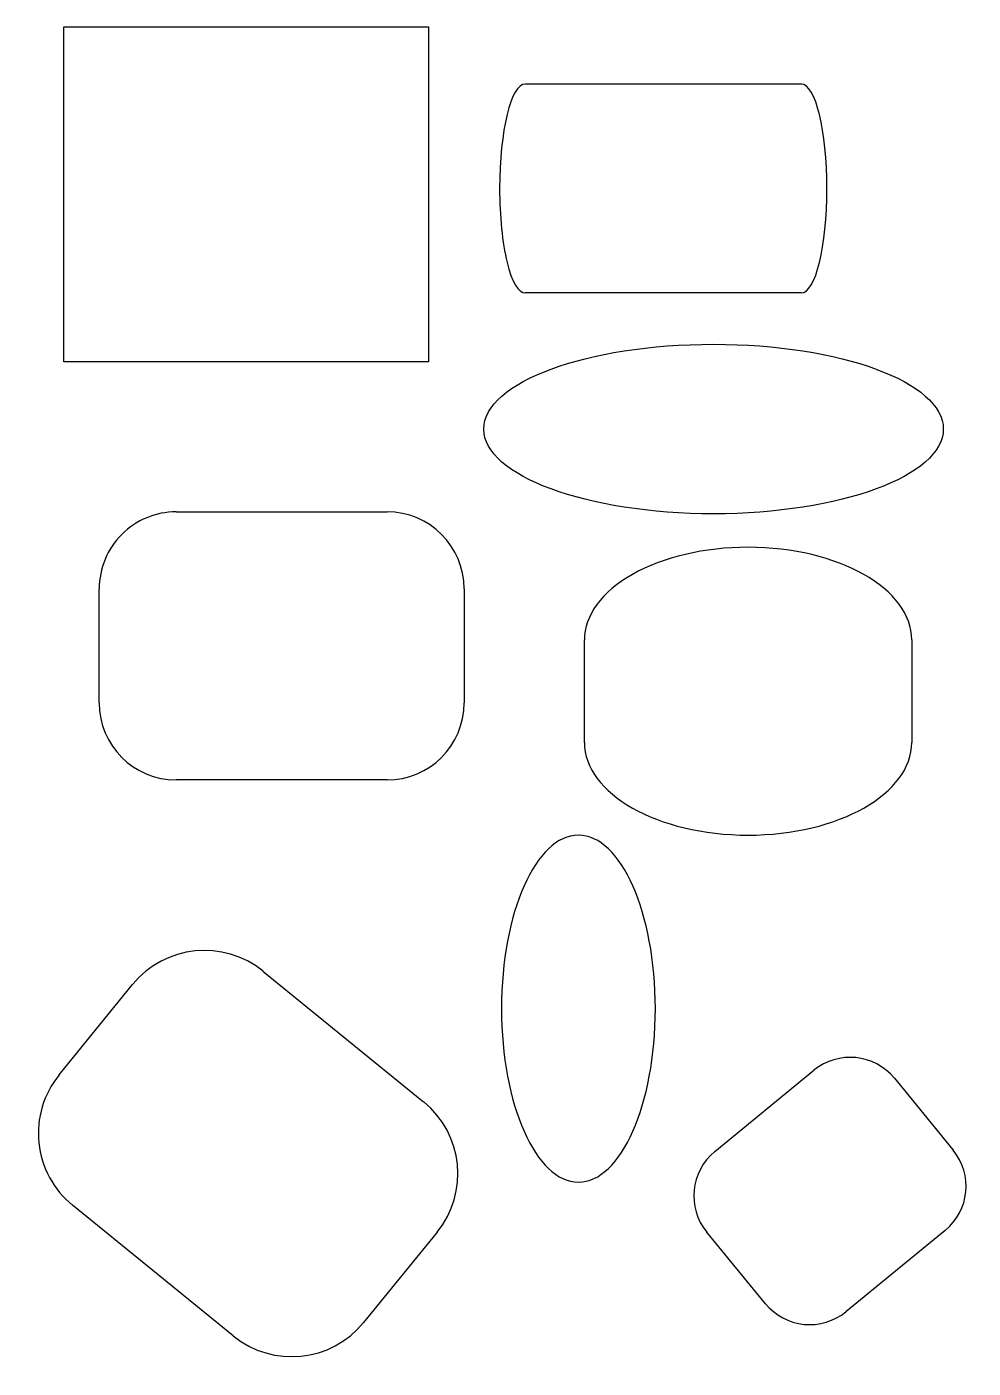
# Model space of a CAD drawing. Header units: metres. Extents: x 11 to 196, y 12 to 273.
import ezdxf

# ---------------------------------------------------------------- set-up
doc = ezdxf.new("R2010")
doc.units = ezdxf.units.M

msp = doc.modelspace()

# ---------------------------------------------------------------- linework, layer by layer
for p, q in [((108.35, 262.04), (162.14, 262.04)), ((103.35, 241.67), (103.35, 241.67)), ((167.13, 241.67), (167.13, 241.67)), ((162.14, 221.31), (108.35, 221.31)), ((40.36, 178.66), (81.44, 178.66)), ((151.77, 171.75), (151.77, 171.75)), ((25.36, 141.41), (25.36, 163.66)), ((96.44, 163.66), (96.44, 141.41)), ((119.88, 133.71), (119.88, 153.69)), ((183.66, 153.69), (183.66, 133.71)), ((81.44, 126.41), (40.36, 126.41)), ((151.77, 115.65), (151.77, 115.65)), ((57.27, 89.13), (88.56, 63.66)), ((17.56, 68.94), (31.87, 86.52)), ((145.27, 53.99), (164.59, 69.82)), ((180.27, 68.26), (191.71, 54.28)), ((51.46, 18.07), (20.17, 43.53)), ((91.17, 38.26), (76.86, 20.68)), ((155.15, 24.34), (143.71, 38.31)), ((190.15, 38.6), (170.83, 22.78))]:
    msp.add_line(p, q)
msp.add_lwpolyline([(18.44, 273.18), (89.52, 273.18), (89.52, 207.86), (18.44, 207.86)], close=True)
for centre, major_axis, ratio, start_param, end_param in [((108.35, 241.67), (0, 20.36), 0.245283, 0, 1.570796), ((162.14, 241.67), (0, 20.36), 0.245283, -1.570796, 0), ((108.35, 241.67), (0, 20.36), 0.245283, 1.570796, 3.141593), ((162.14, 241.67), (0, 20.36), 0.245283, 3.141593, 4.712389), ((40.36, 163.66), (15, 0), 1, 1.570796, 3.141593), ((81.44, 163.66), (15, 0), 1, 0, 1.570796), ((151.77, 153.69), (31.89, 0), 0.566265, 1.570796, 3.141593), ((151.77, 153.69), (31.89, 0), 0.566265, 0, 1.570796), ((40.36, 141.41), (15, 0), 1, 3.141593, 4.712389), ((81.44, 141.41), (15, 0), 1, 4.712389, 6.283185), ((151.77, 133.71), (31.89, 0), 0.566265, 3.141593, 4.712389), ((151.77, 133.71), (31.89, 0), 0.566265, 4.712389, 6.283185), ((118.72, 81.84), (0, 33.81), 0.443182, -1.570796, 4.712389), ((45.88, 75.12), (11.4, 14.01), 1, 0, 1.570796), ((171.65, 61.2), (-7.06, 8.62), 1, -1.570796, 0), ((31.57, 57.54), (11.4, 14.01), 1, 1.570796, 3.141593), ((77.17, 49.66), (11.4, 14.01), 1, -1.570796, 0), ((152.33, 45.37), (-7.06, 8.62), 1, 0, 1.570796), ((183.09, 47.22), (-7.06, 8.62), 1, 3.141593, 4.712389), ((163.77, 31.4), (-7.06, 8.62), 1, 1.570796, 3.141593), ((62.86, 32.08), (11.4, 14.01), 1, 3.141593, 4.712389)]:
    msp.add_ellipse(centre, major_axis=major_axis, ratio=ratio, start_param=start_param, end_param=end_param)
msp.add_ellipse((145.04, 194.8), major_axis=(44.76, 0), ratio=0.369099)

doc.saveas('drawing.dxf')
